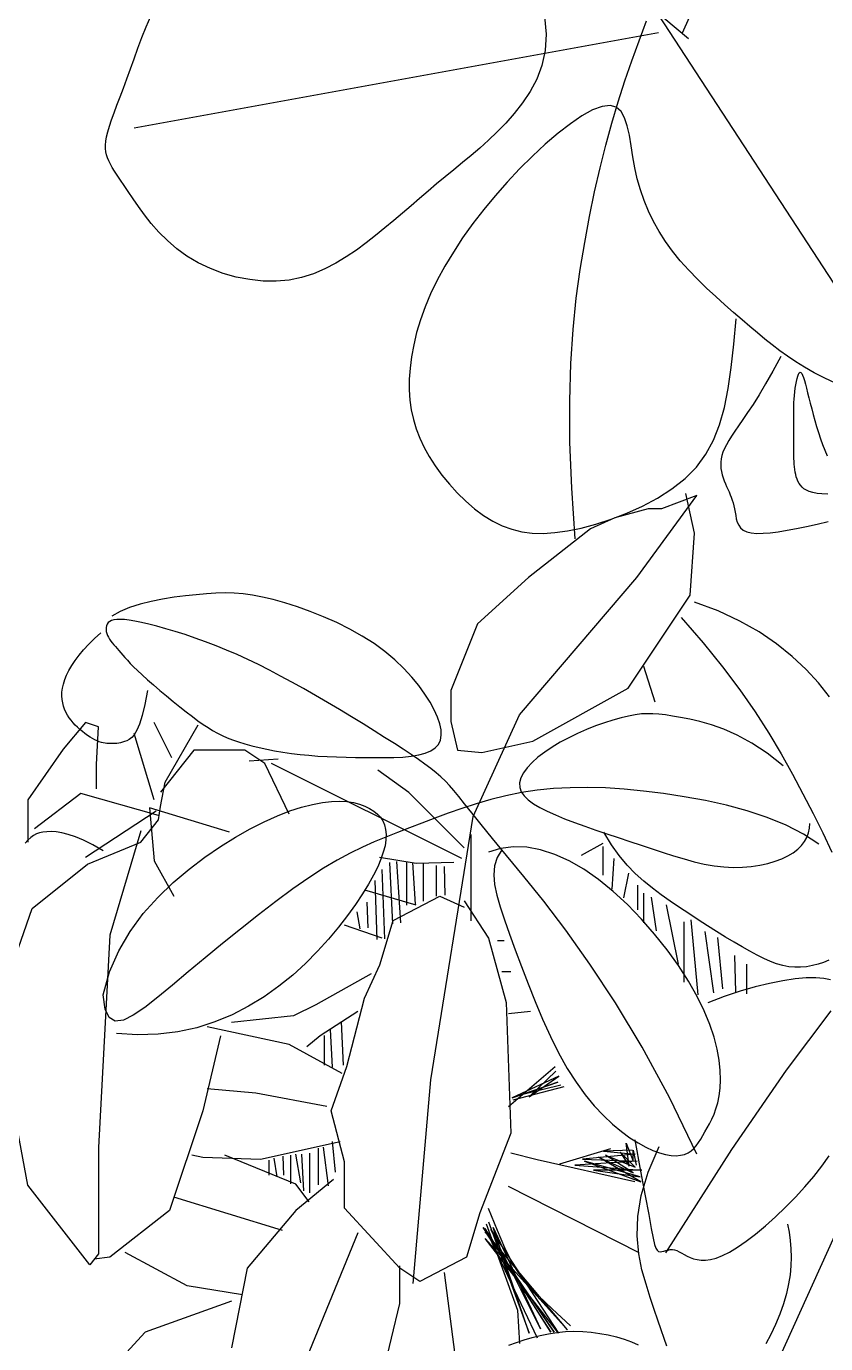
# Model space of a CAD drawing. Header units: metres. Extents: x 10 to 239, y 2 to 253.
# Drawn here: x 93.518 to 95.957, y 94.636 to 98.656 of the extents above; entities that cross this region are included whole.
import ezdxf

# ---------------------------------------------------------------- set-up
doc = ezdxf.new("R2010")
doc.units = ezdxf.units.M
doc.header["$MEASUREMENT"] = 0
doc.layers.add('1', color=7, linetype='Continuous')
doc.layers.add('cot200', color=9, linetype='Continuous')
doc.layers.add('bloques ARBOLES', color=7, linetype='Continuous', true_color=0xb8d897)

# ---------------------------------------------------------------- blocks, each defined once
blk = doc.blocks.new('A$C6F4E7DED')
for p, q in [((1037.5, 2128.3), (1048.9, 2179.6)), ((1111.6, 2071.3), (1034.6, 2176.8)), ((1034.6, 2176.8), (1080.2, 2159.7)), ((1080.2, 2159.7), (1097.4, 2159.7)), ((1097.4, 2159.7), (1140.1, 2148.3)), ((1140.1, 2148.3), (1171.5, 2134)), ((1043.2, 2048.5), (1037.5, 2128.3)), ((1171.5, 2134), (1251.4, 2071.3)), ((1262.8, 1894.6), (1111.6, 2071.3)), ((1251.4, 2071.3), (1317, 2011.5)), ((1630.4, 2051.1), (1642, 2051.4)), ((1642, 2051.4), (1653.8, 2051.1)), ((1123, 1928.8), (1043.2, 2048.5)), ((1564.8, 2038.6), (1579.9, 2042.8)), ((1579.9, 2042.8), (1593.7, 2046.1)), ((1593.7, 2046.1), (1606.5, 2048.5)), ((1606.5, 2048.5), (1618.7, 2050.1)), ((1618.7, 2050.1), (1630.4, 2051.1)), ((1653.8, 2051.1), (1666, 2050.4)), ((1666, 2050.4), (1679, 2049.2)), ((1679, 2049.2), (1692.9, 2047.7)), ((1692.9, 2047.7), (1707.5, 2045.8)), ((1707.5, 2045.8), (1722.4, 2043.4)), ((1722.4, 2043.4), (1737.1, 2040.4)), ((1006.9, 2028.2), (1037.5, 2039.7)), ((1532.2, 2027.5), (1548.8, 2033.5)), ((1548.8, 2033.5), (1564.8, 2038.6)), ((1737.1, 2040.4), (1751.4, 2036.8)), ((1751.4, 2036.8), (1764.8, 2032.5)), ((1764.8, 2032.5), (1777, 2027.4)), ((979.2, 2015.3), (1006.9, 2028.2)), ((1054.6, 2019.7), (1026.4, 1987.4)), ((1498.1, 2013.2), (1515.2, 2020.8)), ((1515.2, 2020.8), (1532.2, 2027.5)), ((1777, 2027.4), (1787.6, 2021.4)), ((954.2, 2001.2), (979.2, 2015.3)), ((1317, 2011.5), (1351.2, 1926)), ((1481.4, 2004.9), (1498.1, 2013.2)), ((1729.6, 2008.5), (1740.1, 2011.1)), ((1740.1, 2011.1), (1749.6, 2013.3)), ((1749.6, 2013.3), (1757.9, 2015.1)), ((1757.9, 2015.1), (1765.2, 2016.3)), ((1765.2, 2016.3), (1771.4, 2017.1)), ((1771.4, 2017.1), (1776.8, 2017.4)), ((1776.8, 2017.4), (1781.3, 2017.4)), ((1781.3, 2017.4), (1785, 2016.9)), ((1785, 2016.9), (1788, 2016)), ((1788, 2016), (1790.5, 2014.8)), ((1790.5, 2014.8), (1792.3, 2013.2)), ((1792.3, 2013.2), (1793.7, 2011.3)), ((1793.7, 2011.3), (1794.6, 2009.1)), ((1794.6, 2009.1), (1795.1, 2006.8)), ((931.8, 1986), (954.2, 2001.2)), ((1465.3, 1995.9), (1481.4, 2004.9)), ((1693.5, 1997.8), (1706.2, 2001.8)), ((1706.2, 2001.8), (1718.3, 2005.3)), ((1718.3, 2005.3), (1729.6, 2008.5)), ((1794.2, 1999.2), (1793.3, 1996.7)), ((1794.9, 2001.8), (1794.2, 1999.2)), ((1795.2, 2004.3), (1794.9, 2001.8)), ((1795.1, 2006.8), (1795.2, 2004.3)), ((1810, 1992.7), (1801.9, 2000.1)), ((1450.1, 1986.3), (1465.3, 1995.9)), ((1653.5, 1983.4), (1667.1, 1988.6)), ((1667.1, 1988.6), (1680.4, 1993.4)), ((1680.4, 1993.4), (1693.5, 1997.8)), ((1789, 1989.5), (1787.2, 1987.2)), ((1790.7, 1991.9), (1789, 1989.5)), ((1792.1, 1994.3), (1790.7, 1991.9)), ((1793.3, 1996.7), (1792.1, 1994.3)), ((1817.4, 1985.4), (1810, 1992.7)), ((911.7, 1969.8), (931.8, 1986)), ((1026.4, 1987.4), (1001.4, 1956.5)), ((1436.1, 1976), (1450.1, 1986.3)), ((1626.4, 1972), (1640, 1977.9)), ((1640, 1977.9), (1653.5, 1983.4)), ((1778.6, 1977.2), (1776.2, 1974.5)), ((1780.9, 1979.9), (1778.6, 1977.2)), ((1783.1, 1982.4), (1780.9, 1979.9)), ((1785.2, 1984.8), (1783.1, 1982.4)), ((1787.2, 1987.2), (1785.2, 1984.8)), ((1824, 1978.3), (1817.4, 1985.4)), ((1829.9, 1971.4), (1824, 1978.3)), ((893.8, 1952.9), (911.7, 1969.8)), ((1423.3, 1965.3), (1436.1, 1976)), ((1612.7, 1965.7), (1626.4, 1972)), ((1770.9, 1968.3), (1767.7, 1964.8)), ((1773.7, 1971.5), (1770.9, 1968.3)), ((1776.2, 1974.5), (1773.7, 1971.5)), ((1835, 1964.6), (1829.9, 1971.4)), ((1001.4, 1956.5), (979.2, 1926.9)), ((1103.1, 1957), (1088.8, 1911.4)), ((1411.8, 1954.3), (1423.3, 1965.3)), ((1584.8, 1952), (1598.8, 1959.1)), ((1598.8, 1959.1), (1612.7, 1965.7)), ((1759.7, 1956.4), (1754.6, 1951.5)), ((1764, 1960.8), (1759.7, 1956.4)), ((1767.7, 1964.8), (1764, 1960.8)), ((1839.4, 1958.1), (1835, 1964.6)), ((1843.1, 1951.8), (1839.4, 1958.1)), ((877.8, 1935.5), (893.8, 1952.9)), ((1401.5, 1943.2), (1411.8, 1954.3)), ((1570.5, 1944.5), (1584.8, 1952)), ((1748.6, 1945.9), (1741.7, 1939.7)), ((1754.6, 1951.5), (1748.6, 1945.9)), ((1846.1, 1945.7), (1843.1, 1951.8)), ((1848.4, 1939.8), (1846.1, 1945.7)), ((863.7, 1917.6), (877.8, 1935.5)), ((1392.5, 1932.1), (1401.5, 1943.2)), ((1540.9, 1928.3), (1555.8, 1936.7)), ((1555.8, 1936.7), (1570.5, 1944.5)), ((1741.7, 1939.7), (1734.1, 1933)), ((1850.1, 1934.2), (1848.4, 1939.8)), ((979.2, 1926.9), (959.6, 1898.4)), ((1245.7, 1860.4), (1123, 1928.8)), ((1351.2, 1926), (1351.2, 1886.1)), ((1384.6, 1921.2), (1392.5, 1932.1)), ((1525.6, 1919.6), (1540.9, 1928.3)), ((1725.9, 1926), (1717.4, 1918.9)), ((1734.1, 1933), (1725.9, 1926)), ((1742, 1926), (1745.2, 1907.8)), ((1851.3, 1928.9), (1850.1, 1934.2)), ((1851.9, 1923.8), (1851.3, 1928.9)), ((1378, 1910.7), (1384.6, 1921.2)), ((1510, 1910.5), (1525.6, 1919.6)), ((1717.4, 1918.9), (1708.7, 1911.8)), ((1851, 1909.8), (1851.7, 1914.2)), ((1851.7, 1914.2), (1852, 1918.9)), ((1852, 1918.9), (1851.9, 1923.8)), ((1372.6, 1900.8), (1378, 1910.7)), ((1494.5, 1901.3), (1510, 1910.5)), ((1700.1, 1904.8), (1691.8, 1898.3)), ((1708.7, 1911.8), (1700.1, 1904.8)), ((1745.2, 1907.8), (1748.6, 1893.5)), ((1848.5, 1901.6), (1849.9, 1905.6)), ((1849.9, 1905.6), (1851, 1909.8)), ((959.6, 1898.4), (942, 1870.9)), ((1055.5, 1891), (1065.9, 1892.8)), ((1065.9, 1892.8), (1075, 1894.3)), ((1075, 1894.3), (1083.3, 1895.3)), ((1083.3, 1895.3), (1091, 1895.9)), ((1091, 1895.9), (1098.5, 1896)), ((1098.5, 1896), (1106, 1895.6)), ((1106, 1895.6), (1113.9, 1894.6)), ((1113.9, 1894.6), (1122.5, 1892.9)), ((1122.5, 1892.9), (1132.1, 1890.6)), ((1322.7, 1763.5), (1262.8, 1894.6)), ((1368.4, 1891.5), (1372.6, 1900.8)), ((1464.3, 1882.9), (1479.2, 1892)), ((1479.2, 1892), (1494.5, 1901.3)), ((1684, 1892.2), (1676.8, 1886.9)), ((1691.8, 1898.3), (1684, 1892.2)), ((1748.6, 1893.5), (1752, 1882.6)), ((1842.6, 1890.8), (1844.8, 1894.2)), ((1844.8, 1894.2), (1846.8, 1897.8)), ((1846.8, 1897.8), (1848.5, 1901.6)), ((999.8, 1876.1), (1015.8, 1881.8)), ((1015.8, 1881.8), (1030.5, 1885.9)), ((1030.5, 1885.9), (1043.7, 1888.8)), ((1043.7, 1888.8), (1055.5, 1891)), ((1132.1, 1890.6), (1142.5, 1887.7)), ((1142.5, 1887.7), (1153.5, 1884.2)), ((1153.5, 1884.2), (1164.9, 1880.2)), ((1351.2, 1886.1), (1342.6, 1849)), ((1363.8, 1875.2), (1365.4, 1883)), ((1365.4, 1883), (1368.4, 1891.5)), ((1450, 1874), (1464.3, 1882.9)), ((1670.2, 1882.1), (1663.9, 1878)), ((1676.8, 1886.9), (1670.2, 1882.1)), ((1719.1, 1807.7), (1676.4, 1881.8)), ((1710.6, 1839), (1733.4, 1884.6)), ((1752, 1882.6), (1755.4, 1874.6)), ((1804.7, 1878.9), (1821.8, 1884.6)), ((1821.8, 1884.6), (1850.4, 1850.4)), ((1831.8, 1878.5), (1834.8, 1881.4)), ((1834.8, 1881.4), (1837.6, 1884.4)), ((1837.6, 1884.4), (1840.2, 1887.5)), ((1840.2, 1887.5), (1842.6, 1890.8)), ((942, 1870.9), (926.1, 1844.2)), ((982.5, 1868.4), (999.8, 1876.1)), ((1164.9, 1880.2), (1176.5, 1875.6)), ((1176.5, 1875.6), (1188.1, 1870.5)), ((1363.5, 1868.2), (1363.8, 1875.2)), ((1436.5, 1865.5), (1450, 1874)), ((1651.8, 1870.9), (1645.7, 1867.8)), ((1657.9, 1874.2), (1651.8, 1870.9)), ((1663.9, 1878), (1657.9, 1874.2)), ((1755.4, 1874.6), (1758.8, 1868.9)), ((1807.6, 1830.5), (1804.7, 1878.9)), ((1822.3, 1870.5), (1825.5, 1873)), ((1825.5, 1873), (1828.7, 1875.7)), ((1828.7, 1875.7), (1831.8, 1878.5)), ((963.9, 1858.2), (982.5, 1868.4)), ((1188.1, 1870.5), (1199.5, 1865.1)), ((1199.5, 1865.1), (1210.5, 1859.2)), ((1311.3, 1846.2), (1245.7, 1860.4)), ((1364.6, 1861.9), (1363.5, 1868.2)), ((1367.2, 1856.5), (1364.6, 1861.9)), ((1423.9, 1857.6), (1436.5, 1865.5)), ((1632.2, 1862.3), (1624.5, 1859.7)), ((1639.2, 1865), (1632.2, 1862.3)), ((1645.7, 1867.8), (1639.2, 1865)), ((1733.4, 1784.9), (1759.1, 1870.4)), ((1758.8, 1868.9), (1762.1, 1865.2)), ((1762.1, 1865.2), (1765.3, 1862.7)), ((1765.3, 1862.7), (1768.4, 1861.1)), ((1768.4, 1861.1), (1771.2, 1860)), ((1803.9, 1859.8), (1806.6, 1860.9)), ((1806.6, 1860.9), (1809.6, 1862.3)), ((1809.6, 1862.3), (1812.6, 1864)), ((1812.6, 1864), (1815.8, 1865.9)), ((1815.8, 1865.9), (1819, 1868.1)), ((1819, 1868.1), (1822.3, 1870.5)), ((944.2, 1845.2), (963.9, 1858.2)), ((1210.5, 1859.2), (1220.9, 1853)), ((1220.9, 1853), (1230.4, 1846.5)), ((1371.3, 1851.9), (1367.2, 1856.5)), ((1376.9, 1848.1), (1371.3, 1851.9)), ((1402.3, 1843.4), (1412.6, 1850.2)), ((1412.6, 1850.2), (1423.9, 1857.6)), ((1588.3, 1850.1), (1578.1, 1848.1)), ((1598.1, 1852.3), (1588.3, 1850.1)), ((1607.4, 1854.6), (1598.1, 1852.3)), ((1616.3, 1857.1), (1607.4, 1854.6)), ((1624.5, 1859.7), (1616.3, 1857.1)), ((1771.2, 1860), (1773.9, 1859.1)), ((1773.9, 1859.1), (1776.4, 1858.4)), ((1776.4, 1858.4), (1778.8, 1858)), ((1778.8, 1858), (1781.1, 1857.8)), ((1781.1, 1857.8), (1783.3, 1857.6)), ((1783.3, 1857.6), (1785.5, 1857.6)), ((1785.5, 1857.6), (1787.6, 1857.6)), ((1787.6, 1857.6), (1789.7, 1857.6)), ((1789.7, 1857.6), (1791.9, 1857.6)), ((1791.9, 1857.6), (1794.1, 1857.8)), ((1794.1, 1857.8), (1796.4, 1858)), ((1796.4, 1858), (1798.8, 1858.4)), ((1798.8, 1858.4), (1801.2, 1859)), ((1801.2, 1859), (1803.9, 1859.8)), ((1850.4, 1850.4), (1896, 1784.9)), ((926.1, 1844.2), (911.6, 1818.2)), ((923.4, 1828.8), (944.2, 1845.2)), ((1230.4, 1846.5), (1239.1, 1839.8)), ((1239.1, 1839.8), (1246.6, 1833.1)), ((1342.6, 1849), (1311.3, 1846.2)), ((1384.1, 1845.1), (1376.9, 1848.1)), ((1392.6, 1842.8), (1384.1, 1845.1)), ((1402.4, 1841.3), (1392.6, 1842.8)), ((1393.1, 1837.1), (1402.3, 1843.4)), ((1413.1, 1840.2), (1402.4, 1841.3)), ((1424.6, 1839.6), (1413.1, 1840.2)), ((1436.6, 1839.4), (1424.6, 1839.6)), ((1449, 1839.4), (1436.6, 1839.4)), ((1461.5, 1839.5), (1449, 1839.4)), ((1473.9, 1839.7), (1461.5, 1839.5)), ((1486.2, 1840), (1473.9, 1839.7)), ((1498.4, 1840.4), (1486.2, 1840)), ((1510.5, 1840.9), (1498.4, 1840.4)), ((1522.3, 1841.5), (1510.5, 1840.9)), ((1534, 1842.4), (1522.3, 1841.5)), ((1545.4, 1843.4), (1534, 1842.4)), ((1556.6, 1844.7), (1545.4, 1843.4)), ((1567.5, 1846.3), (1556.6, 1844.7)), ((1578.1, 1848.1), (1567.5, 1846.3)), ((1590.8, 1831.9), (1616.5, 1849)), ((1616.5, 1849), (1682.1, 1849)), ((1682.1, 1849), (1724.9, 1794.9)), ((1246.6, 1833.1), (1252.9, 1826.3)), ((1336.9, 1709.4), (1582.2, 1831.9)), ((1377.2, 1825.5), (1384.7, 1831.2)), ((1384.7, 1831.2), (1393.1, 1837.1)), ((1559.4, 1766.4), (1590.8, 1831.9)), ((1573.7, 1837.6), (1610.8, 1834.8)), ((1807.6, 1799.1), (1807.6, 1830.5)), ((911.6, 1818.2), (897.9, 1792.7)), ((1252.9, 1826.3), (1257.8, 1819.7)), ((1257.8, 1819.7), (1261.2, 1813.2)), ((1364.1, 1814.6), (1370.3, 1820)), ((1370.3, 1820), (1377.2, 1825.5)), ((1405.4, 1794.6), (1445.3, 1823.1)), ((1261.2, 1813.2), (1262.8, 1806.9)), ((1262.8, 1806.9), (1262.6, 1801.1)), ((1352.9, 1803.4), (1358.3, 1809.1)), ((1358.3, 1809.1), (1364.1, 1814.6)), ((1724.9, 1776.3), (1719.1, 1807.7)), ((1077.6, 1793.2), (1103.4, 1796.4)), ((1103.4, 1796.4), (1128.2, 1798.8)), ((1128.2, 1798.8), (1152.1, 1800.4)), ((1152.1, 1800.4), (1175.2, 1801)), ((1175.2, 1801), (1197.5, 1800.7)), ((1197.5, 1800.7), (1219, 1799.6)), ((1219, 1799.6), (1240, 1797.5)), ((1240, 1797.5), (1260.4, 1794.4)), ((1262.6, 1801.1), (1260.6, 1795.5)), ((1341.1, 1789.4), (1347.3, 1797.1)), ((1347.3, 1797.1), (1352.9, 1803.4)), ((897.9, 1792.7), (884.9, 1767.6)), ((1023.6, 1784.1), (1050.9, 1789.1)), ((1050.9, 1789.1), (1077.6, 1793.2)), ((1256.9, 1790.2), (1251.7, 1785)), ((1260.6, 1795.5), (1256.9, 1790.2)), ((1260.4, 1794.4), (1280.3, 1790.4)), ((1280.3, 1790.4), (1299.7, 1785.5)), ((1333.5, 1780), (1341.1, 1789.4)), ((1334.1, 1723.4), (1405.4, 1794.6)), ((1727.7, 1764.9), (1827.5, 1793.4)), ((1827.5, 1793.4), (1887.4, 1747.8)), ((969.6, 1770.8), (996.3, 1778)), ((996.3, 1778), (1023.6, 1784.1)), ((1236.8, 1775.2), (1227.3, 1770.4)), ((1244.9, 1780.1), (1236.8, 1775.2)), ((1251.7, 1785), (1244.9, 1780.1)), ((1299.7, 1785.5), (1318.6, 1780)), ((1318.6, 1780), (1336.9, 1774.1)), ((1324.1, 1768.2), (1333.5, 1780)), ((1461.9, 1777), (1455.8, 1774)), ((1468.7, 1779.5), (1461.9, 1777)), ((1476.4, 1781.5), (1468.7, 1779.5)), ((1485, 1782.8), (1476.4, 1781.5)), ((1494.5, 1783.4), (1485, 1782.8)), ((1505.1, 1783), (1494.5, 1783.4)), ((1516.7, 1781.6), (1505.1, 1783)), ((1529.5, 1779.2), (1516.7, 1781.6)), ((1543.4, 1775.6), (1529.5, 1779.2)), ((1558.5, 1770.7), (1543.4, 1775.6)), ((1727.7, 1759.2), (1724.9, 1776.3)), ((1896, 1784.9), (1896, 1730.7)), ((884.9, 1767.6), (872.5, 1742.6)), ((943.8, 1762.3), (969.6, 1770.8)), ((1216.7, 1765.6), (1204.9, 1760.8)), ((1227.3, 1770.4), (1216.7, 1765.6)), ((1312.3, 1753.5), (1324.1, 1768.2)), ((1336.9, 1774.1), (1354.7, 1767.8)), ((1354.7, 1767.8), (1371.8, 1761.4)), ((1445.8, 1766.8), (1442, 1762.6)), ((1450.4, 1770.6), (1445.8, 1766.8)), ((1455.8, 1774), (1450.4, 1770.6)), ((1574.6, 1764.4), (1558.5, 1770.7)), ((1591.7, 1756.8), (1574.6, 1764.4)), ((1636.4, 1743.6), (1739.1, 1774.9)), ((1730.6, 1770.6), (1821.8, 1710.8)), ((1739.1, 1774.9), (1733.4, 1706.5)), ((889.5, 1748.4), (889.1, 1754.7)), ((919.6, 1752.4), (943.8, 1762.3)), ((1192.2, 1755.9), (1178.8, 1751)), ((1204.9, 1760.8), (1192.2, 1755.9)), ((1376.9, 1424.4), (1322.7, 1763.5)), ((1371.8, 1761.4), (1388.5, 1755)), ((1388.5, 1755), (1404.4, 1748.8)), ((1438.9, 1757.9), (1436.6, 1752.7)), ((1442, 1762.6), (1438.9, 1757.9)), ((1609.6, 1747.8), (1591.7, 1756.8)), ((1750.5, 1730.7), (1727.7, 1759.2)), ((890.8, 1742.4), (889.5, 1748.4)), ((897.4, 1740.9), (919.6, 1752.4)), ((1144.6, 1727.3), (1154.4, 1743.3)), ((1164.7, 1746.1), (1150.3, 1741.3)), ((1178.8, 1751), (1164.7, 1746.1)), ((1297.6, 1735.4), (1312.3, 1753.5)), ((1404.4, 1748.8), (1419.9, 1742.9)), ((1435.2, 1746.9), (1434.6, 1740.6)), ((1436.6, 1752.7), (1435.2, 1746.9)), ((1628.3, 1737.2), (1609.6, 1747.8)), ((1750.5, 1745), (1790.5, 1611)), ((1852.2, 1742.7), (1859.5, 1743.8)), ((1859.5, 1743.8), (1865.9, 1744.2)), ((1865.9, 1744.2), (1871.5, 1744)), ((1871.5, 1744), (1876.4, 1743.5)), ((1876.4, 1743.5), (1880.8, 1742.5)), ((872.5, 1742.6), (860.6, 1717.6)), ((877.7, 1727.9), (897.4, 1740.9)), ((892.9, 1736.7), (890.8, 1742.4)), ((895.9, 1731.3), (892.9, 1736.7)), ((1135.7, 1736.4), (1121, 1731.5)), ((1150.3, 1741.3), (1135.7, 1736.4)), ((1279.4, 1713.2), (1297.6, 1735.4)), ((1325.5, 1740.4), (1325.5, 1629.3)), ((1419.9, 1742.9), (1435, 1737)), ((1434.6, 1740.6), (1434.9, 1733.6)), ((1434.9, 1733.6), (1436, 1726)), ((1435, 1737), (1450, 1730.8)), ((1647.8, 1725.1), (1628.3, 1737.2)), ((1812.2, 1727), (1824, 1733)), ((1824, 1733), (1834.5, 1737.4)), ((1834.5, 1737.4), (1843.9, 1740.6)), ((1843.9, 1740.6), (1852.2, 1742.7)), ((1880.8, 1742.5), (1884.8, 1741.1)), ((1884.8, 1741.1), (1888.5, 1739.1)), ((1888.5, 1739.1), (1892.1, 1736.5)), ((1892.1, 1736.5), (1895.7, 1733.3)), ((1895.7, 1733.3), (1899.5, 1729.3)), ((899.7, 1726.2), (895.9, 1731.3)), ((904.6, 1721.4), (899.7, 1726.2)), ((1092.1, 1721.9), (1078.1, 1717.3)), ((1106.4, 1726.7), (1092.1, 1721.9)), ((1121, 1731.5), (1106.4, 1726.7)), ((1134.6, 1713.3), (1144.6, 1727.3)), ((1155.6, 1728.7), (1183.6, 1713.4)), ((1155.6, 1724.9), (1155.6, 1688)), ((1235.8, 1720.7), (1253.6, 1724.1)), ((1253.6, 1724.1), (1270.8, 1724.7)), ((1270.8, 1724.7), (1287.2, 1722.6)), ((1287.2, 1722.6), (1302.7, 1717.7)), ((1436, 1726), (1438.2, 1717.6)), ((1450, 1730.8), (1465.2, 1724)), ((1465.2, 1724), (1481, 1716.4)), ((1667.8, 1711.3), (1647.8, 1725.1)), ((1819, 1702.2), (1750.5, 1730.7)), ((1799, 1719.3), (1812.2, 1727)), ((910.4, 1717), (904.6, 1721.4)), ((917.2, 1712.9), (910.4, 1717)), ((925, 1709.2), (917.2, 1712.9)), ((1064.4, 1712.9), (1051, 1708.9)), ((1078.1, 1717.3), (1064.4, 1712.9)), ((1124.3, 1700.9), (1134.6, 1713.3)), ((1198.8, 1706.4), (1217.5, 1714.8)), ((1217.5, 1714.8), (1235.8, 1720.7)), ((1257.3, 1686.4), (1279.4, 1713.2)), ((1285.6, 1720.5), (1291.7, 1710.6)), ((1438.2, 1717.6), (1441.3, 1708.5)), ((1481, 1716.4), (1497.6, 1707.4)), ((1688.3, 1695.8), (1667.8, 1711.3)), ((933.7, 1705.9), (925, 1709.2)), ((943.3, 1703), (933.7, 1705.9)), ((953.6, 1700.8), (943.3, 1703)), ((964.5, 1699.2), (953.6, 1700.8)), ((1025, 1702.4), (1012.3, 1700.1)), ((1037.9, 1705.4), (1025, 1702.4)), ((1051, 1708.9), (1037.9, 1705.4)), ((1113.8, 1690), (1124.3, 1700.9)), ((1141.6, 1709.6), (1144.1, 1670.1)), ((1180, 1695.6), (1198.8, 1706.4)), ((1291.7, 1710.6), (1295.1, 1700)), ((1347.3, 1704.4), (1395.7, 1703.1)), ((1386.8, 1703.1), (1386.8, 1654.7)), ((1395.7, 1703.1), (1442.9, 1710.7)), ((1400.8, 1704.4), (1397, 1650.9)), ((1408.5, 1705.6), (1408.5, 1649.6)), ((1421.2, 1705.6), (1416.1, 1626.7)), ((1430.1, 1704.4), (1426.3, 1625.4)), ((1441.3, 1708.5), (1445.4, 1698.6)), ((1497.6, 1707.4), (1515.2, 1697)), ((1733.4, 1706.5), (1707.7, 1660.9)), ((1890.3, 1645.2), (1819, 1702.2)), ((975.9, 1698.2), (964.5, 1699.2)), ((987.7, 1698), (975.9, 1698.2)), ((999.9, 1698.7), (987.7, 1698)), ((1012.3, 1700.1), (999.9, 1698.7)), ((1102.9, 1680.2), (1113.8, 1690)), ((1122.5, 1690.5), (1128.8, 1658.7)), ((1161.1, 1682.5), (1180, 1695.6)), ((1295.1, 1700), (1296.1, 1688.5)), ((1360, 1699.3), (1358.8, 1662.3)), ((1370.2, 1700.5), (1370.2, 1661.1)), ((1440.3, 1695.5), (1436.5, 1606.3)), ((1445.4, 1698.6), (1450.7, 1687.9)), ((1515.2, 1697), (1534.2, 1684.7)), ((1708.8, 1678.6), (1688.3, 1695.8)), ((1091.8, 1671.3), (1102.9, 1680.2)), ((1142.2, 1667.2), (1161.1, 1682.5)), ((1231.7, 1654.5), (1257.3, 1686.4)), ((1296.1, 1688.5), (1295.1, 1676)), ((1449.2, 1681.4), (1446.7, 1605.1)), ((1450.7, 1687.9), (1457.2, 1676.4)), ((1534.2, 1684.7), (1554.8, 1670.3)), ((1080.5, 1662.9), (1091.8, 1671.3)), ((1111, 1675.2), (1111, 1643.4)), ((1295.1, 1676), (1292.2, 1662.2)), ((1395.7, 1649.6), (1462, 1668.7)), ((1457.2, 1676.4), (1464.9, 1663.9)), ((1554.8, 1670.3), (1576.5, 1654.2)), ((1728.6, 1659.5), (1708.8, 1678.6)), ((1068.8, 1654.7), (1080.5, 1662.9)), ((1093.2, 1659.9), (1086.8, 1616.6)), ((1103.4, 1665), (1103.4, 1626.8)), ((1123.8, 1650.1), (1142.2, 1667.2)), ((1292.2, 1662.2), (1287.8, 1647.2)), ((1365.5, 1660.9), (1334.1, 1646.7)), ((1425.4, 1629.6), (1365.5, 1660.9)), ((1464.9, 1663.9), (1473.9, 1650.5)), ((1747.3, 1638.5), (1728.6, 1659.5)), ((1057, 1646.6), (1068.8, 1654.7)), ((1074, 1649.8), (1058.8, 1573.4)), ((1105.9, 1631.6), (1123.8, 1650.1)), ((1203.2, 1617.1), (1231.7, 1654.5)), ((1334.1, 1655.2), (1302.7, 1606.8)), ((1459.4, 1653.4), (1458.2, 1620.3)), ((1473.9, 1650.5), (1484.1, 1636.1)), ((1576.5, 1654.2), (1599.1, 1636.8)), ((1032.9, 1630.6), (1044.9, 1638.6)), ((1044.9, 1638.6), (1057, 1646.6)), ((1287.8, 1647.2), (1282.2, 1630.5)), ((1472.2, 1640.7), (1468.4, 1619.1)), ((1599.1, 1636.8), (1622.1, 1618.6)), ((1764.3, 1615.6), (1747.3, 1638.5)), ((1933.1, 1522.7), (1890.3, 1645.2)), ((1020.9, 1622.9), (1032.9, 1630.6)), ((1042.2, 1630.7), (1033.3, 1533.9)), ((1051.1, 1628.1), (1051.1, 1550.4)), ((1088.9, 1612), (1105.9, 1631.6)), ((1282.2, 1630.5), (1275.6, 1612.2)), ((1442.5, 1572.6), (1425.4, 1629.6)), ((1484.1, 1636.1), (1495.7, 1621.1)), ((1009.1, 1615.5), (1020.9, 1622.9)), ((1172.2, 1573.6), (1203.2, 1617.1)), ((1439.6, 1606.8), (1488.1, 1623.9)), ((1495.7, 1621.1), (1508.6, 1605.6)), ((1622.1, 1618.6), (1645.1, 1600)), ((1778.9, 1590.6), (1764.3, 1615.6)), ((986.6, 1601.7), (997.6, 1608.4)), ((997.6, 1608.4), (1009.1, 1615.5)), ((1007.8, 1607.7), (1001.4, 1541.5)), ((1024.4, 1615.4), (1012.9, 1536.4)), ((1072.9, 1591.9), (1088.9, 1612)), ((1275.6, 1612.2), (1268.3, 1592.1)), ((1302.7, 1606.8), (1279.9, 1524.1)), ((1508.6, 1605.6), (1522.8, 1590)), ((1790.5, 1611), (1804.7, 1337.5)), ((966.3, 1590), (976.1, 1595.6)), ((976.1, 1595.6), (986.6, 1601.7)), ((1282.8, 1603.7), (1291.3, 1603.7)), ((1645.1, 1600), (1667.6, 1581.5)), ((948.3, 1580.7), (957, 1585)), ((957, 1585), (966.3, 1590)), ((986.1, 1584.8), (984.8, 1537.7)), ((1058.3, 1571.6), (1072.9, 1591.9)), ((1268.3, 1592.1), (1260.4, 1570.6)), ((1522.8, 1590), (1538.2, 1574.5)), ((1790.7, 1563.4), (1778.9, 1590.6)), ((864.4, 1578.5), (871.3, 1575.8)), ((871.3, 1575.8), (878.4, 1573.5)), ((878.4, 1573.5), (885.8, 1571.6)), ((924, 1571.7), (931.8, 1574)), ((931.8, 1574), (939.9, 1577)), ((939.9, 1577), (948.3, 1580.7)), ((970.8, 1573.4), (970.8, 1535.2)), ((1139.3, 1523.5), (1172.2, 1573.6)), ((1538.2, 1574.5), (1554.8, 1559.4)), ((1667.6, 1581.5), (1689.3, 1563.5)), ((885.8, 1571.6), (893.3, 1570.2)), ((893.3, 1570.2), (901, 1569.5)), ((901, 1569.5), (908.6, 1569.5)), ((908.6, 1569.5), (916.3, 1570.2)), ((916.3, 1570.2), (924, 1571.7)), ((1045.3, 1551.4), (1058.3, 1571.6)), ((1260.4, 1570.6), (1251.9, 1548.2)), ((1274.2, 1563.8), (1285.6, 1563.8)), ((1462.4, 1529.8), (1442.5, 1572.6)), ((1689.3, 1563.5), (1709.6, 1546.5)), ((1799, 1534.1), (1790.7, 1563.4)), ((862.3, 1553.4), (871.1, 1555.2)), ((871.1, 1555.2), (881.5, 1555.9)), ((881.5, 1555.9), (893.9, 1555.7)), ((893.9, 1555.7), (908, 1554.4)), ((908, 1554.4), (923.8, 1552.1)), ((923.8, 1552.1), (941, 1548.7)), ((1453.9, 1561.2), (1525.2, 1521.3)), ((1554.8, 1559.4), (1572.6, 1545)), ((941, 1548.7), (959.4, 1544.2)), ((959.4, 1544.2), (978.9, 1538.6)), ((1034.1, 1531.9), (1045.3, 1551.4)), ((1251.9, 1548.2), (1242.8, 1525.4)), ((1572.6, 1545), (1591.5, 1531.5)), ((1709.6, 1546.5), (1728.4, 1530.9)), ((978.9, 1538.6), (999.2, 1531.8)), ((999.2, 1531.8), (1020.3, 1523.9)), ((1025, 1513.4), (1034.1, 1531.9)), ((1591.5, 1531.5), (1611.6, 1519.2)), ((1728.4, 1530.9), (1745.3, 1517.7)), ((1796.5, 1515.7), (1799, 1534.1)), ((1105, 1466.4), (1139.3, 1523.5)), ((1242.8, 1525.4), (1233.2, 1502.6)), ((1279.9, 1524.1), (1274.2, 1356)), ((1485.3, 1441.5), (1462.4, 1529.8)), ((1525.2, 1521.3), (1553.7, 1507)), ((919.2, 1437), (861.5, 1513.2)), ((1017.8, 1495.9), (1025, 1513.4)), ((1248.5, 1512.5), (1277, 1509.6)), ((1471, 1512.7), (1519.5, 1481.4)), ((1611.6, 1519.2), (1632.8, 1508.4)), ((1745.3, 1517.7), (1760.1, 1507.6)), ((1791.2, 1504.6), (1796.5, 1515.7)), ((1233.2, 1502.6), (1223.1, 1480.3)), ((1492.6, 1499.4), (1490, 1443.3)), ((1553.7, 1507), (1633.6, 1498.5)), ((1632.8, 1508.4), (1655.1, 1499.2)), ((1655.1, 1499.2), (1678.4, 1491.7)), ((1760.1, 1507.6), (1772.9, 1501.5)), ((1772.9, 1501.5), (1783.3, 1500.2)), ((1783.3, 1500.2), (1791.2, 1504.6)), ((1012.3, 1479.4), (1017.8, 1495.9)), ((1506.6, 1489.2), (1504, 1440.8)), ((1559.4, 1470), (1665, 1492.8)), ((1678.4, 1491.7), (1702.8, 1486.3)), ((1008.3, 1464.1), (1012.3, 1479.4)), ((1223.1, 1480.3), (1212.5, 1459.1)), ((1514.2, 1481.5), (1514.2, 1443.3)), ((1519.5, 1481.4), (1536.6, 1467.1)), ((1647.8, 1481.4), (1670.7, 1384.5)), ((1702.8, 1486.3), (1728.2, 1483.2)), ((1728.2, 1483.2), (1754.6, 1482.4)), ((1754.6, 1482.4), (1781.9, 1484.2)), ((1491, 1432.9), (1559.4, 1470)), ((1005.8, 1449.8), (1008.3, 1464.1)), ((1069.9, 1401.7), (1105, 1466.4)), ((1212.5, 1459.1), (1201.5, 1439.3)), ((1004.4, 1436.6), (1005.8, 1449.8)), ((989.5, 1334.7), (919.2, 1437)), ((1004.1, 1424.6), (1004.4, 1436.6)), ((1201.5, 1439.3), (1190.1, 1421.4)), ((1216, 1435.7), (1250.4, 1402.6)), ((1217.1, 1441.2), (1277, 1389.9)), ((1505.2, 1384.5), (1485.3, 1441.5)), ((1004.7, 1413.7), (1004.1, 1424.6)), ((1250.4, 1402.6), (1212.2, 1429.3)), ((1212.2, 1429.3), (1272.1, 1401.3)), ((1399.7, 1162.2), (1376.9, 1424.4)), ((1005.9, 1403.9), (1004.7, 1413.7)), ((1190.1, 1421.4), (1178.4, 1405.3)), ((1205.7, 1415.6), (1271.3, 1398.5)), ((1256.8, 1406.4), (1209.7, 1417.9)), ((1272.1, 1401.3), (1213.5, 1421.7)), ((1213.5, 1421.7), (1256.8, 1406.4)), ((1007.6, 1395.1), (1005.9, 1403.9)), ((1178.4, 1405.3), (1166.6, 1391.1)), ((1510.9, 1390.2), (1602.2, 1407.3)), ((1602.2, 1407.3), (1665, 1413)), ((1896, 1289), (1918.8, 1411.6)), ((1009.9, 1387.3), (1007.6, 1395.1)), ((1034.6, 1328.9), (1069.9, 1401.7)), ((1012.4, 1380.3), (1009.9, 1387.3)), ((1166.6, 1391.1), (1154.8, 1378.5)), ((1488.1, 1318.9), (1505.2, 1384.5)), ((1670.7, 1384.5), (1713.4, 1256.2)), ((1015.3, 1373.9), (1012.4, 1380.3)), ((1018.2, 1368.1), (1015.3, 1373.9)), ((1154.8, 1378.5), (1143.1, 1367.5)), ((1021.2, 1362.7), (1018.2, 1368.1)), ((1024.1, 1357.6), (1021.2, 1362.7)), ((1143.1, 1367.5), (1131.7, 1358.1)), ((1026.9, 1352.7), (1024.1, 1357.6)), ((1029.6, 1348.1), (1026.9, 1352.7)), ((1120.7, 1350), (1110.2, 1343.4)), ((1131.7, 1358.1), (1120.7, 1350)), ((1274.2, 1356), (1314.1, 1253.4)), ((1032.4, 1343.7), (1029.6, 1348.1)), ((1035.3, 1339.7), (1032.4, 1343.7)), ((1038.4, 1336.2), (1035.3, 1339.7)), ((1110.2, 1343.4), (1100.4, 1337.9)), ((1114.5, 1347.2), (1106.9, 1306.9)), ((1125.6, 1342.8), (1116.6, 1319.8)), ((1121.7, 1313.5), (1125.6, 1342.8)), ((1493.8, 1344.6), (1596.5, 1321.8)), ((1504, 1345.3), (1500.2, 1305.8)), ((1074.5, 1201.8), (989.5, 1334.7)), ((1041.9, 1333.1), (1038.4, 1336.2)), ((1045.8, 1330.6), (1041.9, 1333.1)), ((1050.3, 1328.6), (1045.8, 1330.6)), ((1055.4, 1327.4), (1050.3, 1328.6)), ((1082.7, 1330.5), (1074.9, 1328.3)), ((1091.2, 1333.6), (1082.7, 1330.5)), ((1097.3, 1305.8), (1083.1, 1338.6)), ((1100.4, 1337.9), (1091.2, 1333.6)), ((1116.6, 1333.8), (1112.8, 1314.7)), ((1154.9, 1332.6), (1114.1, 1328.8)), ((1114.1, 1312.2), (1133.2, 1331.3)), ((1114.1, 1328.8), (1181.6, 1322.4)), ((1116.6, 1319.8), (1116.6, 1333.8)), ((1117.9, 1333.8), (1154.9, 1332.6)), ((1133.2, 1331.3), (1121.7, 1313.5)), ((1145.8, 1335.8), (1211.4, 1315.8)), ((1240, 1321.5), (1274.2, 1330.1)), ((1515.5, 1337.7), (1509.1, 1288)), ((1521.9, 1336.4), (1521.9, 1289.3)), ((1533.3, 1330), (1533.3, 1279.1)), ((1543.5, 1328.8), (1541, 1281.6)), ((1551.2, 1328.8), (1544.8, 1291.8)), ((1804.7, 1337.5), (1804.7, 1200.7)), ((873.6, 1313.4), (864.3, 1326.5)), ((1061.3, 1326.9), (1055.4, 1327.4)), ((1067.7, 1327.1), (1061.3, 1326.9)), ((1074.9, 1328.3), (1067.7, 1327.1)), ((1106.5, 1293.1), (1161.2, 1324.9)), ((1179.1, 1319.8), (1106.5, 1293.1)), ((1107.7, 1299.5), (1179.1, 1319.8)), ((1181.6, 1322.4), (1111.5, 1319.8)), ((1111.5, 1319.8), (1191.8, 1314.7)), ((1152.3, 1327.5), (1114.1, 1312.2)), ((1114.5, 1293), (1240, 1321.5)), ((1116.6, 1304.6), (1152.3, 1327.5)), ((1161.2, 1324.9), (1116.6, 1304.6)), ((1488.1, 1259.1), (1488.1, 1318.9)), ((1550.9, 1290.4), (1642.1, 1327.5)), ((1557.6, 1327.5), (1557.6, 1290.6)), ((1567.7, 1326.2), (1566.5, 1302)), ((1579.2, 1323.7), (1575.4, 1299.5)), ((1585.6, 1321.1), (1585.6, 1302)), ((1596.5, 1321.8), (1670.7, 1324.6)), ((1670.7, 1324.6), (1684.9, 1327.5)), ((883.9, 1300.1), (873.6, 1313.4)), ((1191.8, 1314.7), (1105.2, 1308.4)), ((1105.2, 1308.4), (1167.6, 1308.4)), ((1167.6, 1308.4), (1107.7, 1299.5)), ((895.3, 1286.7), (883.9, 1300.1)), ((1106.1, 1275.8), (1097.3, 1305.8)), ((1106.9, 1306.9), (1101, 1275.2)), ((907.5, 1273.5), (895.3, 1286.7)), ((1108.8, 1201.8), (1277, 1287.3)), ((1502.4, 1296.1), (1550.9, 1256.2)), ((1533.8, 1267.6), (1550.9, 1290.4)), ((1816.1, 1186.4), (1896, 1289)), ((1110.5, 1248.5), (1106.1, 1275.8)), ((920.3, 1260.5), (907.5, 1273.5)), ((1101, 1275.2), (1096.5, 1251)), ((1568, 1230.6), (1707.7, 1273.3)), ((933.3, 1248.1), (920.3, 1260.5)), ((1291.3, 1230.5), (1302.7, 1258.8)), ((1416.8, 1182.1), (1488.1, 1259.1)), ((1550.9, 1256.2), (1613.6, 1182.1)), ((1713.4, 1256.2), (1790.5, 1196.4)), ((946.3, 1236.5), (933.3, 1248.1)), ((1096.5, 1251), (1093.2, 1233.2)), ((1111.3, 1223.5), (1110.5, 1248.5)), ((1314.1, 1253.4), (1331.2, 1196.4)), ((849.2, 1241.7), (943.3, 1033.7)), ((917.7, 1238.9), (915.7, 1228.2)), ((959, 1226), (946.3, 1236.5)), ((1093.2, 1233.2), (1090.8, 1220.8)), ((1218.3, 1099.7), (1309.8, 1234.6)), ((1309.8, 1234.6), (1222.7, 1099.7)), ((1222.7, 1099.7), (1306.9, 1233.2)), ((1296.7, 1234.6), (1235.8, 1104)), ((1306.9, 1233.2), (1240.1, 1092.4)), ((1302.6, 1241.9), (1250.3, 1098.2)), ((1250.3, 1098.2), (1296.7, 1234.6)), ((1305.6, 1239.1), (1265.6, 1128)), ((915.7, 1228.2), (914.3, 1217.6)), ((971.1, 1216.7), (959, 1226)), ((1109.2, 1200.7), (1111.3, 1223.5)), ((1200.9, 1102.6), (1306.9, 1228.8)), ((1299.7, 1231.7), (1212.5, 1098.2)), ((1306.9, 1228.8), (1218.3, 1099.7)), ((1235.8, 1104), (1299.7, 1231.7)), ((1281.8, 1208.3), (1291.3, 1230.5)), ((1471, 1227.7), (1568, 991.2)), ((914.3, 1217.6), (913.4, 1207)), ((982.3, 1208.9), (971.1, 1216.7)), ((1088.9, 1212.7), (1087.3, 1207.8)), ((1090.8, 1220.8), (1088.9, 1212.7)), ((1306.9, 1220.1), (1200.9, 1102.6)), ((1212.5, 1098.2), (1306.9, 1220.1)), ((913.4, 1207), (913.1, 1196.1)), ((992.4, 1202.8), (982.3, 1208.9)), ((1001.5, 1198.3), (992.4, 1202.8)), ((1054, 1201.4), (1050.7, 1199.5)), ((1057.2, 1203.1), (1054, 1201.4)), ((1060.2, 1204.6), (1057.2, 1203.1)), ((1063.1, 1205.6), (1060.2, 1204.6)), ((1066, 1206.1), (1063.1, 1205.6)), ((1068.8, 1206), (1066, 1206.1)), ((1071.6, 1205.4), (1068.8, 1206)), ((1074.4, 1204.6), (1071.6, 1205.4)), ((1077, 1203.8), (1074.4, 1204.6)), ((1079.5, 1203.3), (1077, 1203.8)), ((1081.8, 1203.1), (1079.5, 1203.3)), ((1083.9, 1203.7), (1081.8, 1203.1)), ((1085.7, 1205.1), (1083.9, 1203.7)), ((1087.3, 1207.8), (1085.7, 1205.1)), ((1273.1, 1190.7), (1281.8, 1208.3)), ((1690.6, 1159.3), (1770.5, 1202.1)), ((913.1, 1196.1), (913.4, 1185.1)), ((1009.6, 1195.1), (1001.5, 1198.3)), ((1016.8, 1193.2), (1009.6, 1195.1)), ((1023.3, 1192.3), (1016.8, 1193.2)), ((1029, 1192.3), (1023.3, 1192.3)), ((1034.2, 1193), (1029, 1192.3)), ((1038.9, 1194.2), (1034.2, 1193)), ((1043.1, 1195.8), (1038.9, 1194.2)), ((1047.1, 1197.6), (1043.1, 1195.8)), ((1050.7, 1199.5), (1047.1, 1197.6)), ((1105.2, 1180.1), (1109.2, 1200.7)), ((1263.9, 1175.8), (1273.1, 1190.7)), ((1331.2, 1196.4), (1391.1, 1165)), ((1790.5, 1196.4), (1810.4, 1193.5)), ((1804.7, 1200.7), (1816.1, 1186.4)), ((913.4, 1185.1), (914.6, 1173.6)), ((1100, 1161.3), (1105.2, 1180.1)), ((1391.1, 1165), (1416.8, 1182.1)), ((1416.8, 1136.5), (1416.8, 1185)), ((1613.6, 1182.1), (1633.6, 1079.5)), ((914.6, 1173.6), (916.5, 1161.7)), ((1252.9, 1161.8), (1263.9, 1175.8)), ((1359.8, 1176.4), (1342.6, 1042.5)), ((916.5, 1161.7), (919.3, 1149.3)), ((1094.5, 1144.3), (1100, 1161.3)), ((1238.9, 1147), (1252.9, 1161.8)), ((1619.3, 1147.9), (1690.6, 1159.3)), ((919.3, 1149.3), (923.1, 1136.3)), ((1089.4, 1128.9), (1094.5, 1144.3)), ((1220.8, 1129.6), (1238.9, 1147)), ((1633.6, 1139.4), (1744.8, 1099.5)), ((923.1, 1136.3), (927.7, 1123)), ((1084.8, 1115), (1089.4, 1128.9)), ((1197.2, 1107.8), (1220.8, 1129.6)), ((1265.6, 1128), (1262.8, 1085.2)), ((1439.6, 1042.5), (1416.8, 1136.5)), ((927.7, 1123), (933.1, 1109.7)), ((933.1, 1109.7), (939.2, 1096.8)), ((1080.6, 1102.5), (1084.8, 1115)), ((939.2, 1096.8), (945.9, 1084.6)), ((1076.7, 1091.4), (1080.6, 1102.5)), ((1148.6, 1096), (1138.1, 1093.5)), ((1159.3, 1098.1), (1148.6, 1096)), ((1170.4, 1099.6), (1159.3, 1098.1)), ((1181.5, 1100.5), (1170.4, 1099.6)), ((1192.7, 1100.8), (1181.5, 1100.5)), ((1203.8, 1100.4), (1192.7, 1100.8)), ((1214.8, 1099.4), (1203.8, 1100.4)), ((1225.6, 1097.7), (1214.8, 1099.4)), ((1236.2, 1095.5), (1225.6, 1097.7)), ((1246.6, 1092.8), (1236.2, 1095.5)), ((1744.8, 1099.5), (1813.3, 1025.4)), ((1073.1, 1081.7), (1076.7, 1091.4)), ((1118.7, 1087.1), (1110, 1083.4)), ((1128.2, 1090.5), (1118.7, 1087.1)), ((1138.1, 1093.5), (1128.2, 1090.5)), ((1256.8, 1089.8), (1246.6, 1092.8)), ((1266.7, 1086.5), (1256.8, 1089.8)), ((1276.5, 1083.1), (1266.7, 1086.5)), ((1298.9, 603.9), (1669.1, 916.1)), ((1323, 623.1), (1116.3, 306.1)), ((1303.7, 608.7), (1298.2, 621.4)), ((1338.8, 602.3), (1332.7, 618.3)), ((1415.1, 621.9), (1413.7, 607.6)), ((1736.4, 613.7), (1732.7, 622.3)), ((1323, 608.7), (1746, 531.8)), ((1413.7, 607.6), (1414.5, 594.5)), ((1739.8, 605.1), (1736.4, 613.7)), ((1344.6, 586.2), (1338.8, 602.3)), ((1743, 596.4), (1739.8, 605.1)), ((1746, 587.8), (1743, 596.4)), ((1350.2, 569.9), (1344.6, 586.2)), ((1414.5, 594.5), (1417.1, 582.5)), ((1749, 579.6), (1746, 587.8)), ((1417.1, 582.5), (1421.3, 571.5)), ((1751.9, 571.7), (1749, 579.6)), ((1355.6, 553.1), (1350.2, 569.9)), ((1421.3, 571.5), (1426.7, 561.5)), ((1754.8, 564.1), (1751.9, 571.7)), ((1757.5, 557), (1754.8, 564.1)), ((1360.7, 535.9), (1355.6, 553.1)), ((1426.7, 561.5), (1432.9, 552.3)), ((1760, 550.3), (1757.5, 557)), ((1350.5, 540.2), (1353.3, 545.4)), ((1353.3, 545.4), (1357.2, 548.8)), ((1357.2, 548.8), (1362.2, 550.2)), ((1362.2, 550.2), (1368.6, 549.4)), ((1368.6, 549.4), (1376.2, 546.5)), ((1376.2, 546.5), (1384.8, 541.7)), ((1432.9, 552.3), (1439.5, 543.8)), ((1439.5, 543.8), (1446.3, 536)), ((1762.3, 544.2), (1760, 550.3)), ((1764.3, 538.5), (1762.3, 544.2)), ((1346.6, 526.1), (1348.3, 533.7)), ((1348.3, 533.7), (1350.5, 540.2)), ((1365.6, 518.1), (1360.7, 535.9)), ((1384.8, 541.7), (1394.2, 535.4)), ((1394.2, 535.4), (1404.1, 527.7)), ((1446.3, 536), (1453.2, 528.8)), ((1766, 533.4), (1764.3, 538.5)), ((1767.3, 528.9), (1766, 533.4)), ((1345.2, 517.7), (1346.6, 526.1)), ((1404.1, 527.7), (1414.4, 518.9)), ((1453.2, 528.8), (1460.2, 522.1)), ((1460.2, 522.1), (1467.2, 515.8)), ((1768.3, 524.9), (1767.3, 528.9)), ((1768.9, 521.4), (1768.3, 524.9)), ((1769.2, 518.2), (1768.9, 521.4)), ((1343.8, 508.8), (1345.2, 517.7)), ((1370.2, 499.7), (1365.6, 518.1)), ((1414.4, 518.9), (1424.8, 509.3)), ((1467.2, 515.8), (1474.3, 509.8)), ((1767.6, 507.8), (1768.4, 510.2)), ((1768.4, 510.2), (1768.9, 512.7)), ((1768.9, 512.7), (1769.2, 515.3)), ((1769.2, 515.3), (1769.2, 518.2)), ((1340.2, 490.9), (1342.2, 499.8)), ((1342.2, 499.8), (1343.8, 508.8)), ((1374.6, 480.5), (1370.2, 499.7)), ((1424.8, 509.3), (1435.1, 499)), ((1474.3, 509.8), (1481.3, 504)), ((1481.3, 504), (1488.3, 498.3)), ((1761.9, 497.2), (1763.8, 500.2)), ((1763.8, 500.2), (1765.3, 502.9)), ((1765.3, 502.9), (1766.6, 505.4)), ((1766.6, 505.4), (1767.6, 507.8)), ((1337.7, 482.1), (1340.2, 490.9)), ((1435.1, 499), (1445.2, 488.3)), ((1488.3, 498.3), (1495.2, 492.6)), ((1495.2, 492.6), (1502.1, 486.8)), ((1754.2, 485.6), (1757.1, 490)), ((1757.1, 490), (1759.7, 493.8)), ((1759.7, 493.8), (1761.9, 497.2)), ((1334.7, 473.4), (1337.7, 482.1)), ((1378.8, 460.6), (1374.6, 480.5)), ((1445.2, 488.3), (1454.9, 477.3)), ((1502.1, 486.8), (1508.9, 481)), ((1508.9, 481), (1515.8, 475.2)), ((1746.9, 474.8), (1750.8, 480.6)), ((1750.8, 480.6), (1754.2, 485.6)), ((1331.2, 465), (1334.7, 473.4)), ((1454.9, 477.3), (1464.1, 466.1)), ((1515.8, 475.2), (1522.7, 469.3)), ((1522.7, 469.3), (1529.6, 463.3)), ((1737.7, 461.8), (1742.6, 468.5)), ((1742.6, 468.5), (1746.9, 474.8)), ((1327.2, 456.6), (1331.2, 465)), ((1382.6, 439.7), (1378.8, 460.6)), ((1464.1, 466.1), (1472.9, 454.8)), ((1529.6, 463.3), (1536.7, 457.3)), ((1536.7, 457.3), (1543.9, 451.4)), ((1732.3, 454.9), (1737.7, 461.8)), ((1317.5, 440.4), (1322.6, 448.5)), ((1322.6, 448.5), (1327.2, 456.6)), ((1472.9, 454.8), (1481.1, 443.3)), ((1543.9, 451.4), (1551.3, 445.3)), ((1719.3, 441.1), (1726.1, 447.9)), ((1726.1, 447.9), (1732.3, 454.9)), ((1311.7, 432.5), (1317.5, 440.4)), ((1386.2, 417.9), (1382.6, 439.7)), ((1481.1, 443.3), (1488.6, 431.9)), ((1551.3, 445.3), (1558.9, 439.4)), ((1558.9, 439.4), (1566.8, 433.5)), ((1711.8, 434.5), (1719.3, 441.1)), ((1305.5, 424.8), (1311.7, 432.5)), ((1488.6, 431.9), (1495.5, 420.5)), ((1566.8, 433.5), (1575, 428)), ((1575, 428), (1583.4, 422.8)), ((1694.4, 423.2), (1703.5, 428.5)), ((1703.5, 428.5), (1711.8, 434.5)), ((1291.6, 409.9), (1298.7, 417.3)), ((1298.7, 417.3), (1305.5, 424.8)), ((1389.4, 394.6), (1386.2, 417.9)), ((1495.5, 420.5), (1501.6, 409.3)), ((1583.4, 422.8), (1592.3, 418.3)), ((1592.3, 418.3), (1601.4, 414.4)), ((1663.8, 411.7), (1674.4, 414.7)), ((1674.4, 414.7), (1684.6, 418.6)), ((1684.6, 418.6), (1694.4, 423.2)), ((1284.3, 402.8), (1291.6, 409.9)), ((1501.6, 409.3), (1506.9, 398.3)), ((1601.4, 414.4), (1611, 411.4)), ((1611, 411.4), (1621, 409.3)), ((1621, 409.3), (1631.4, 408.4)), ((1631.4, 408.4), (1642.1, 408.5)), ((1642.1, 408.5), (1652.9, 409.6)), ((1652.9, 409.6), (1663.8, 411.7)), ((1269.6, 389.4), (1276.9, 396)), ((1276.9, 396), (1284.3, 402.8)), ((1392, 369.4), (1389.4, 394.6)), ((1506.9, 398.3), (1511.4, 387.6)), ((1255.7, 377.3), (1262.5, 383.2)), ((1262.5, 383.2), (1269.6, 389.4)), ((1511.4, 387.6), (1515.2, 377.1)), ((1249.3, 371.8), (1255.7, 377.3)), ((1262.3, 357.5), (1260.5, 378.1)), ((1515.2, 377.1), (1518.2, 366.9)), ((1231.3, 356.9), (1237.2, 361.6)), ((1237.2, 361.6), (1243.2, 366.6)), ((1243.2, 366.6), (1249.3, 371.8)), ((1393.8, 342), (1392, 369.4)), ((1518.2, 366.9), (1520.6, 357)), ((1219, 347.8), (1225.3, 352.3)), ((1225.3, 352.3), (1231.3, 356.9)), ((1264.4, 338.7), (1262.3, 357.5)), ((1520.6, 357), (1522.4, 347.4)), ((1205.2, 338.9), (1212.4, 343.4)), ((1212.4, 343.4), (1219, 347.8)), ((1224.3, 347.5), (1230.8, 335.7)), ((1394.7, 311.8), (1393.8, 342)), ((1522.4, 347.4), (1523.5, 338.2)), ((1180.3, 326), (1189, 330)), ((1189, 330), (1197.4, 334.4)), ((1197.4, 334.4), (1205.2, 338.9)), ((1206.1, 330.7), (1205.4, 328.2)), ((1206.9, 332.6), (1206.1, 330.7)), ((1207.5, 334), (1206.9, 332.6)), ((1208.2, 334.8), (1207.5, 334)), ((1208.8, 335), (1208.2, 334.8)), ((1209.5, 334.5), (1208.8, 335)), ((1210.1, 333.4), (1209.5, 334.5)), ((1210.7, 331.8), (1210.1, 333.4)), ((1211.3, 329.8), (1210.7, 331.8)), ((1211.8, 327.4), (1211.3, 329.8)), ((1230.8, 335.7), (1236.7, 325.5)), ((1266.8, 321.8), (1264.4, 338.7)), ((1523.5, 338.2), (1524.1, 329.3)), ((1203.7, 322), (1202.8, 318.3)), ((1204.6, 325.3), (1203.7, 322)), ((1205.4, 328.2), (1204.6, 325.3)), ((1212.3, 324.8), (1211.8, 327.4)), ((1212.8, 322), (1212.3, 324.8)), ((1213.1, 319.1), (1212.8, 322)), ((1213.4, 316.2), (1213.1, 319.1)), ((1236.7, 325.5), (1242, 316.7)), ((1269.9, 306.4), (1266.8, 321.8)), ((1524.1, 320.7), (1523.6, 312.5)), ((1524.1, 329.3), (1524.1, 320.7)), ((1200.7, 310), (1199.5, 305.4)), ((1201.8, 314.2), (1200.7, 310)), ((1202.8, 318.3), (1201.8, 314.2)), ((1213.6, 313.3), (1213.4, 316.2)), ((1213.8, 310.5), (1213.6, 313.3)), ((1213.9, 307.7), (1213.8, 310.5)), ((1242, 316.7), (1246.8, 309)), ((1246.8, 309), (1251.2, 302.4)), ((1394.5, 278.4), (1394.7, 311.8)), ((1523.6, 312.5), (1522.5, 304.6)), ((1198.3, 300.8), (1197, 296)), ((1199.5, 305.4), (1198.3, 300.8)), ((1213.9, 304.9), (1213.9, 307.7)), ((1214, 302.3), (1213.9, 304.9)), ((1214, 299.7), (1214, 302.3)), ((1214, 297.2), (1214, 299.7)), ((1251.2, 302.4), (1255, 296.7)), ((1273.8, 292.5), (1269.9, 306.4)), ((1522.5, 304.6), (1520.8, 296.9)), ((1195.6, 291.1), (1194.1, 286.2)), ((1197, 296), (1195.6, 291.1)), ((1214, 294.9), (1214, 297.2)), ((1214, 292.6), (1214, 294.9)), ((1214, 290.4), (1214, 292.6)), ((1214, 288.3), (1214, 290.4)), ((1214, 286.1), (1214, 288.3)), ((1255, 296.7), (1258.5, 291.8)), ((1258.5, 291.8), (1261.5, 287.3)), ((1261.5, 287.3), (1264.1, 283.3)), ((1278.7, 280), (1273.8, 292.5)), ((1518.6, 289.3), (1515.7, 281.8)), ((1520.8, 296.9), (1518.6, 289.3)), ((1190.8, 276.5), (1189, 271.9)), ((1192.5, 281.3), (1190.8, 276.5)), ((1194.1, 286.2), (1192.5, 281.3)), ((1214, 284), (1214, 286.1)), ((1214, 281.8), (1214, 284)), ((1214, 279.6), (1214, 281.8)), ((1214, 277.3), (1214, 279.6)), ((1214, 275), (1214, 277.3)), ((1264.1, 283.3), (1266.4, 279.7)), ((1266.4, 279.7), (1268.3, 276.4)), ((1268.3, 276.4), (1269.8, 273.3)), ((1284.9, 268.7), (1278.7, 280)), ((1393.1, 241.4), (1394.5, 278.4)), ((1515.7, 281.8), (1512.2, 274.3)), ((1189, 271.9), (1187, 267.4)), ((1213.8, 265.4), (1213.9, 267.7)), ((1213.9, 270.2), (1214, 272.6)), ((1213.9, 267.7), (1213.9, 270.2)), ((1214, 272.6), (1214, 275)), ((1269.8, 273.3), (1271.1, 270.4)), ((1271.1, 270.4), (1272, 267.7)), ((1272, 267.7), (1272.6, 265)), ((1292.5, 258.4), (1284.9, 268.7)), ((1508, 266.8), (1503.2, 259.3)), ((1512.2, 274.3), (1508, 266.8)), ((1212.8, 254.3), (1213.1, 256.4)), ((1213.1, 256.4), (1213.4, 258.5)), ((1213.4, 258.5), (1213.6, 260.7)), ((1213.6, 260.7), (1213.7, 263)), ((1213.7, 263), (1213.8, 265.4)), ((1272.7, 257.3), (1272.3, 254.7)), ((1272.6, 265), (1272.9, 262.4)), ((1272.9, 259.9), (1272.7, 257.3)), ((1272.9, 262.4), (1272.9, 259.9)), ((1301.7, 249.1), (1292.5, 258.4)), ((1503.2, 259.3), (1497.8, 251.8)), ((1208.6, 243.7), (1209.7, 245.2)), ((1209.7, 245.2), (1210.6, 246.9)), ((1210.6, 246.9), (1211.3, 248.6)), ((1211.3, 248.6), (1211.9, 250.4)), ((1211.9, 250.4), (1212.4, 252.3)), ((1212.4, 252.3), (1212.8, 254.3)), ((1269.1, 245), (1268.2, 242.7)), ((1270, 247.3), (1269.1, 245)), ((1270.9, 249.8), (1270, 247.3)), ((1271.6, 252.2), (1270.9, 249.8)), ((1272.3, 254.7), (1271.6, 252.2)), ((1312.2, 240.8), (1301.7, 249.1)), ((1491.8, 244.5), (1485.4, 237.5)), ((1497.8, 251.8), (1491.8, 244.5)), ((1186.5, 236.5), (1191.2, 236.7)), ((1191.2, 236.7), (1195.2, 237.1)), ((1195.2, 237.1), (1198.6, 237.8)), ((1198.6, 237.8), (1201.5, 238.6)), ((1201.5, 238.6), (1203.8, 239.7)), ((1203.8, 239.7), (1205.8, 240.9)), ((1205.8, 240.9), (1207.3, 242.2)), ((1207.3, 242.2), (1208.6, 243.7)), ((1264.4, 234), (1263.6, 231.8)), ((1265.3, 236.1), (1264.4, 234)), ((1266.2, 238.3), (1265.3, 236.1)), ((1267.2, 240.5), (1266.2, 238.3)), ((1268.2, 242.7), (1267.2, 240.5)), ((1323.8, 233.3), (1312.2, 240.8)), ((1390.3, 200.4), (1393.1, 241.4)), ((1485.4, 237.5), (1478.6, 230.9)), ((1261.7, 224.6), (1261.3, 222)), ((1262.2, 227.1), (1261.7, 224.6)), ((1262.9, 229.5), (1262.2, 227.1)), ((1263.6, 231.8), (1262.9, 229.5)), ((1336, 226.8), (1323.8, 233.3)), ((1348.6, 221.1), (1336, 226.8)), ((1471.5, 224.8), (1464.2, 219.4)), ((1478.6, 230.9), (1471.5, 224.8)), ((1195.1, 212.3), (1186.3, 214.4)), ((1259.5, 213.9), (1258.4, 211.5)), ((1260.3, 216.6), (1259.5, 213.9)), ((1260.8, 219.3), (1260.3, 216.6)), ((1261.3, 222), (1260.8, 219.3)), ((1361.2, 216.3), (1348.6, 221.1)), ((1373.6, 212.3), (1361.2, 216.3)), ((1456.8, 214.8), (1449.2, 211)), ((1464.2, 219.4), (1456.8, 214.8)), ((1203.7, 210.5), (1195.1, 212.3)), ((1211.8, 208.8), (1203.7, 210.5)), ((1219.4, 207.4), (1211.8, 208.8)), ((1226.5, 206.2), (1219.4, 207.4)), ((1232.9, 205.4), (1226.5, 206.2)), ((1238.7, 205), (1232.9, 205.4)), ((1243.8, 204.9), (1238.7, 205)), ((1248.2, 205.3), (1243.8, 204.9)), ((1251.8, 206.2), (1248.2, 205.3)), ((1254.7, 207.5), (1251.8, 206.2)), ((1256.8, 209.4), (1254.7, 207.5)), ((1258.4, 211.5), (1256.8, 209.4)), ((1385.5, 209.2), (1373.6, 212.3)), ((1396.4, 206.9), (1385.5, 209.2)), ((1406.6, 205.5), (1396.4, 206.9)), ((1416.1, 204.8), (1406.6, 205.5)), ((1425, 205.1), (1416.1, 204.8)), ((1433.4, 206.2), (1425, 205.1)), ((1441.4, 208.2), (1433.4, 206.2)), ((1449.2, 211), (1441.4, 208.2))]:
    blk.add_line(p, q)
blk = doc.blocks.new('asddsd')
at = {"layer": 'bloques ARBOLES'}
for p, xscale, yscale, zscale in [((82.0625, 12.5276, 1.2423), -0.00378276582045174, 0.00378276582045174, 0.00378276582045174), ((79.6269, 8.2581, 0.7784), -0.002370408896531757, 0.002370408896531757, 0.002370408896531757)]:
    blk.add_blockref('A$C6F4E7DED', p, dxfattribs=dict(at, xscale=xscale, yscale=yscale, zscale=zscale))

msp = doc.modelspace()

# ---------------------------------------------------------------- linework, layer by layer
at = {"layer": 'cot200'}
for points, knots in [([(105.215, 94.15308), (103.35097, 95.09118), (101.57786, 96.23546), (99.89572, 97.58602), (97.25145, 99.70905), (94.83198, 102.34183), (92.63749, 105.48477), (90.99309, 107.83988), (89.47502, 110.48144), (88.08409, 113.4714)], [0.35931703, 0.35931703, 0.35931703, 0.35931703, 0.44907386, 0.44907386, 0.44907386, 0.59016871, 0.59016871, 0.59016871, 0.69589545, 0.69589545, 0.69589545, 0.69589545]), ([(83.57738, 109.55945), (85.43068, 104.5297), (87.62816, 99.61053), (89.90867, 95.3384), (92.3573, 90.75133), (94.90166, 86.91023), (97.54056, 83.80593)], [0.53209812, 0.53209812, 0.53209812, 0.53209812, 0.8873596, 0.8873596, 0.8873596, 1.26881168, 1.26881168, 1.26881168, 1.26881168])]:
    msp.add_open_spline(points, degree=3, knots=knots, dxfattribs=at)

# ---------------------------------------------------------------- block references
at = {"layer": '1', "lineweight": 0}
msp.add_blockref('asddsd', (18.38943, 83.80593), dxfattribs=at)

doc.saveas('drawing.dxf')
